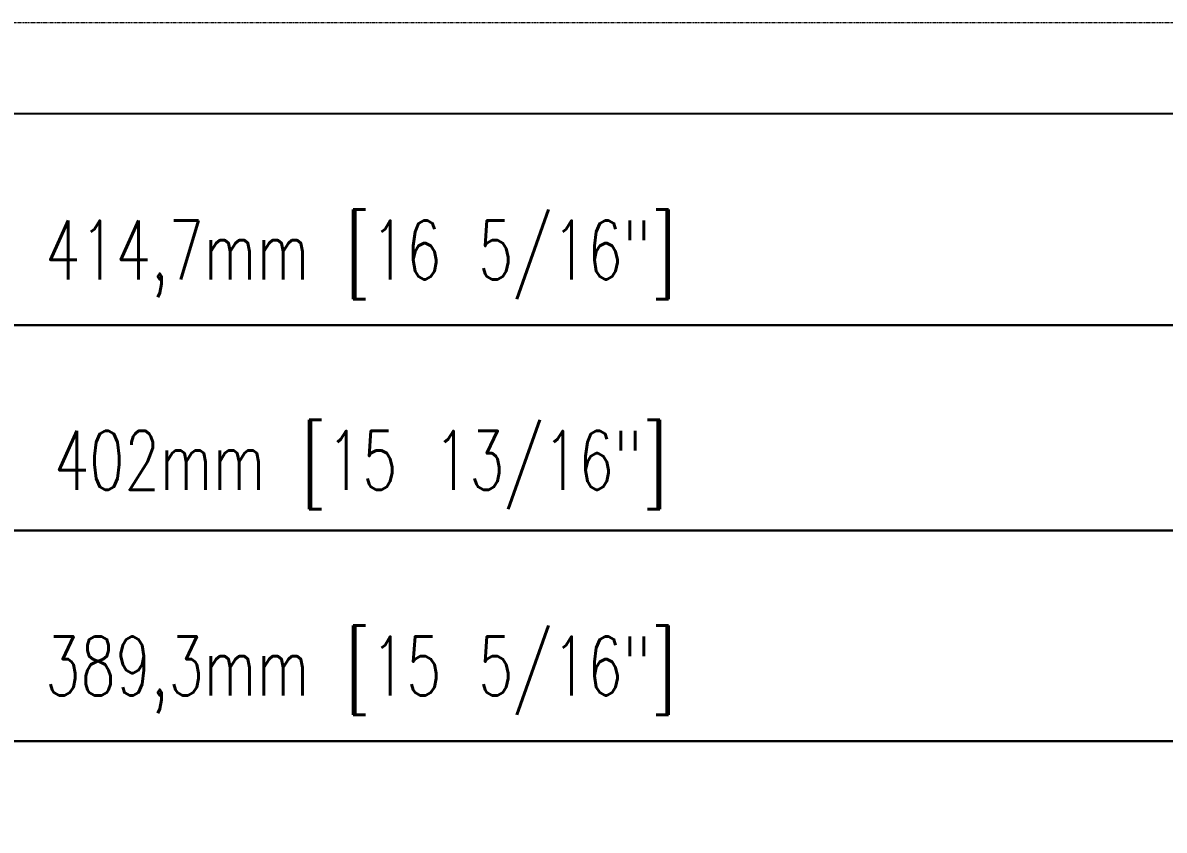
# Model space of a CAD drawing. Header units: millimetres. Extents: x 203 to 1207, y 243 to 948.
# Drawn here: x 614.7 to 836.1, y 791 to 947.6 of the extents above; entities that cross this region are included whole.
import ezdxf

# ---------------------------------------------------------------- set-up
doc = ezdxf.new("R2010")
doc.units = ezdxf.units.MM
doc.linetypes.add('PHANTOM2', pattern=[1.25, 0.625, -0.125, 0.125, -0.125, 0.125, -0.125])
doc.layers.add('尺寸標注', color=1, linetype='Continuous', lineweight=30)
doc.layers.add('裝訂區域', color=6, linetype='PHANTOM2', lineweight=13, plot=False)
doc.styles.add('DIM', font='txt.shx', dxfattribs={"width": 0.7, "bigfont": 'chineset.shx'})
doc.dimstyles.new('mm+in(开孔纸尺寸)', dxfattribs={"dimscale": 3, "dimtxt": 3.8, "dimasz": 2, "dimexe": 1.25, "dimexo": 0.625, "dimgap": 2, "dimtad": 1, "dimtxsty": 'DIM', "dimcen": 0, "dimclrd": 256, "dimclre": 256, "dimclrt": 3, "dimadec": 0, "dimazin": 0, "dimtfac": 1, "dimtmove": 0, "dimatfit": 1, "dimfxl": 1, "dimlwd": -1, "dimarcsym": 0})

# ---------------------------------------------------------------- blocks, each defined once
blk = doc.blocks.new('*D22')
at = {"layer": 'Defpoints', "color": 0}
for p in [(874.85, 808.32), (485.55, 604.15), (874.85, 604.15)]:
    blk.add_point(p, dxfattribs=at)
at = {"layer": '尺寸標注', "lineweight": -2}
for p, q in [((485.55, 606.02), (485.55, 812.07)), ((874.85, 606.02), (874.85, 812.07))]:
    blk.add_line(p, q, dxfattribs=at)
at = {"layer": '尺寸標注'}
blk.add_line((491.55, 808.32), (868.85, 808.32), dxfattribs=at)
for points in [[(491.55, 809.32), (491.55, 807.32), (485.55, 808.32)], [(868.85, 807.32), (868.85, 809.32), (874.85, 808.32)]]:
    blk.add_solid(points, dxfattribs=at)
at = {"layer": '尺寸標注', "color": 3, "insert": (680.2, 820.97), "char_height": 11.4, "attachment_point": 5, "style": 'DIM'}
blk.add_mtext('389,3mm [15 5/16"]', dxfattribs=at)
blk = doc.blocks.new('*D23')
at = {"layer": 'Defpoints', "color": 0}
for p in [(881.2, 849.18), (479.2, 604.08), (881.2, 604.15)]:
    blk.add_point(p, dxfattribs=at)
at = {"layer": '尺寸標注', "lineweight": -2}
for p, q in [((479.2, 605.96), (479.2, 852.93)), ((881.2, 606.02), (881.2, 852.93))]:
    blk.add_line(p, q, dxfattribs=at)
at = {"layer": '尺寸標注'}
blk.add_line((485.2, 849.18), (875.2, 849.18), dxfattribs=at)
for points in [[(485.2, 850.18), (485.2, 848.18), (479.2, 849.18)], [(875.2, 848.18), (875.2, 850.18), (881.2, 849.18)]]:
    blk.add_solid(points, dxfattribs=at)
at = {"layer": '尺寸標注', "color": 3, "insert": (680.2, 860.88), "char_height": 11.4, "attachment_point": 5, "style": 'DIM'}
blk.add_mtext('402mm [15 13/16"]', dxfattribs=at)
blk = doc.blocks.new('*D24')
at = {"layer": 'Defpoints', "color": 0}
for p in [(887.55, 889.02), (472.85, 604.15), (887.55, 604.15)]:
    blk.add_point(p, dxfattribs=at)
at = {"layer": '尺寸標注', "lineweight": -2}
for p, q in [((472.85, 606.02), (472.85, 892.77)), ((887.55, 606.02), (887.55, 892.77))]:
    blk.add_line(p, q, dxfattribs=at)
at = {"layer": '尺寸標注'}
blk.add_line((478.85, 889.02), (881.55, 889.02), dxfattribs=at)
for points in [[(478.85, 890.02), (478.85, 888.02), (472.85, 889.02)], [(881.55, 888.02), (881.55, 890.02), (887.55, 889.02)]]:
    blk.add_solid(points, dxfattribs=at)
at = {"layer": '尺寸標注', "color": 3, "insert": (680.2, 901.67), "char_height": 11.4, "attachment_point": 5, "style": 'DIM'}
blk.add_mtext('414,7mm [16 5/16"]', dxfattribs=at)

msp = doc.modelspace()

# ---------------------------------------------------------------- linework, layer by layer
msp.add_line((225.969, 930.079), (1183.505, 930.079))
at = {"layer": '裝訂區域'}
msp.add_lwpolyline([(202.588, 242.877), (1206.886, 242.877), (1206.886, 947.647), (202.588, 947.647)], close=True, dxfattribs=at)

# ---------------------------------------------------------------- dimensions: what is measured, and where the dimension line sits
at = {"layer": '尺寸標注'}
for base, p1, p2, picture, middle in [((887.547, 889.015), (472.847, 604.145), (887.547, 604.145), '*D24', (680.197, 901.665)), ((881.197, 849.183), (479.197, 604.083), (881.197, 604.145), '*D23', (680.197, 860.883)), ((874.847, 808.323), (485.547, 604.145), (874.847, 604.145), '*D22', (680.197, 820.973))]:
    dim = msp.add_linear_dim(base=base, p1=p1, p2=p2, dimstyle='mm+in(开孔纸尺寸)', override={"dimpost": 'mm', "dimtofl": 0}, dxfattribs=at)
    dim.commit()
    dim.dimension.update_dxf_attribs({"geometry": picture, "text_midpoint": middle})

doc.saveas('drawing.dxf')
